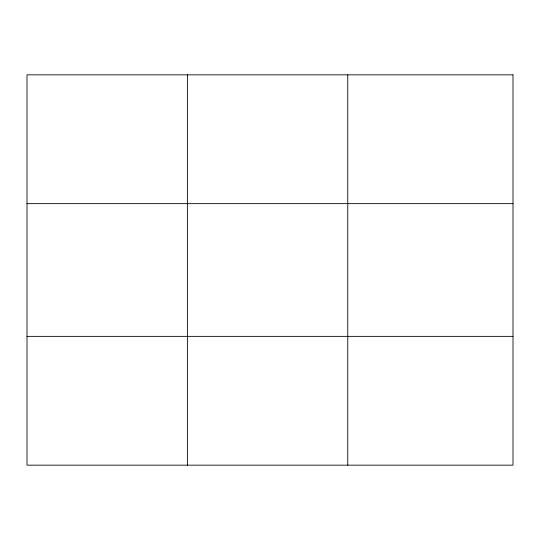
<?xml version="1.0" encoding="UTF-8"?>
<svg xmlns="http://www.w3.org/2000/svg" width="540" height="540" viewBox="0 0 540 540"><rect width="100%" height="100%" fill="white"/><g stroke="black" fill="none" stroke-linecap="round" stroke-linejoin="round"><path stroke-width="0.81" d="M187.38 465.163L187.38 74.837M347.76 465.163L347.76 74.837M27 203.641L513 203.641M27 336.359L513 336.359M513 74.837L513 465.163L27 465.163L27 74.837L513 74.837"/></g></svg>
